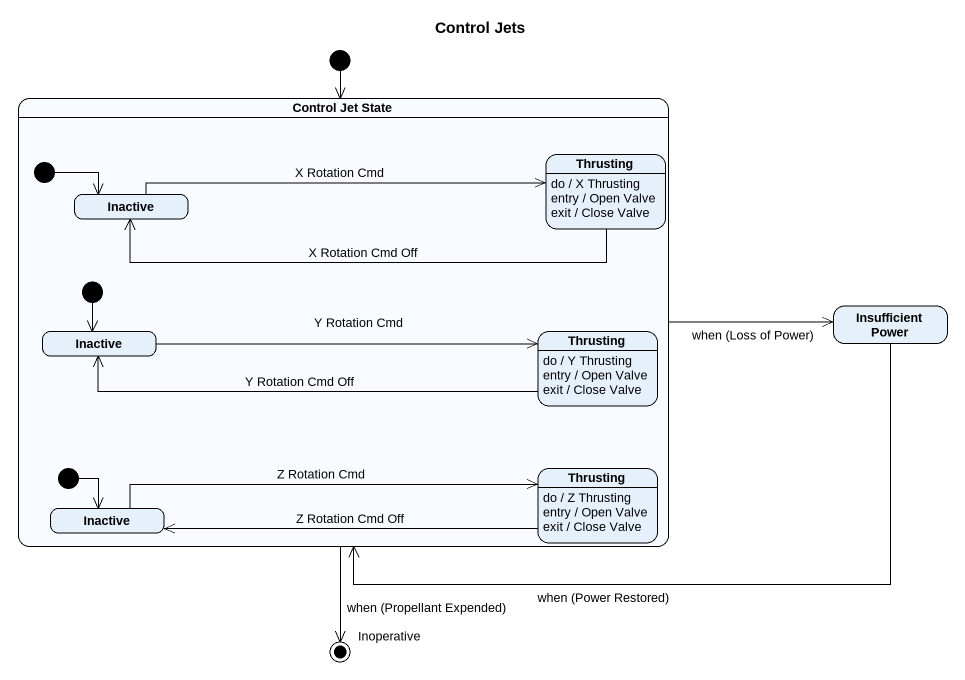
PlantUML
@startuml
title Control Jets
hide empty description
state "Control Jet State" as Control_Jet_State {
  state initial2 <<start>>
  state Thrusting
  Thrusting : do / X Thrusting
  Thrusting : entry / Open Valve
  Thrusting : exit / Close Valve
  state Inactive
  state initial3 <<start>>
  state "Inactive" as Inactive_2
  state "Thrusting" as Thrusting_2
  Thrusting_2 : do / Y Thrusting
  Thrusting_2 : entry / Open Valve
  Thrusting_2 : exit / Close Valve
  state initial4 <<start>>
  state "Thrusting" as Thrusting_3
  Thrusting_3 : do / Z Thrusting
  Thrusting_3 : entry / Open Valve
  Thrusting_3 : exit / Close Valve
  state "Inactive" as Inactive_3
}
state "Insufficient Power" as Insufficient_Power
state Inoperative <<end>>
[*] --> Control_Jet_State
Control_Jet_State -right-> Insufficient_Power : when (Loss of Power)
Control_Jet_State --> Inoperative : when (Propellant Expended)
initial2 -right-> Inactive
Thrusting -left-> Inactive : X Rotation Cmd Off
Inactive -right-> Thrusting : X Rotation Cmd
initial3 --> Inactive_2
Insufficient_Power -left-> Control_Jet_State : when (Power Restored)
Inactive_2 -right-> Thrusting_2 : Y Rotation Cmd
Thrusting_2 -left-> Inactive_2 : Y Rotation Cmd Off
initial4 --> Inactive_3
Thrusting_3 -left-> Inactive_3 : Z Rotation Cmd Off
Inactive_3 -right-> Thrusting_3 : Z Rotation Cmd
@enduml
